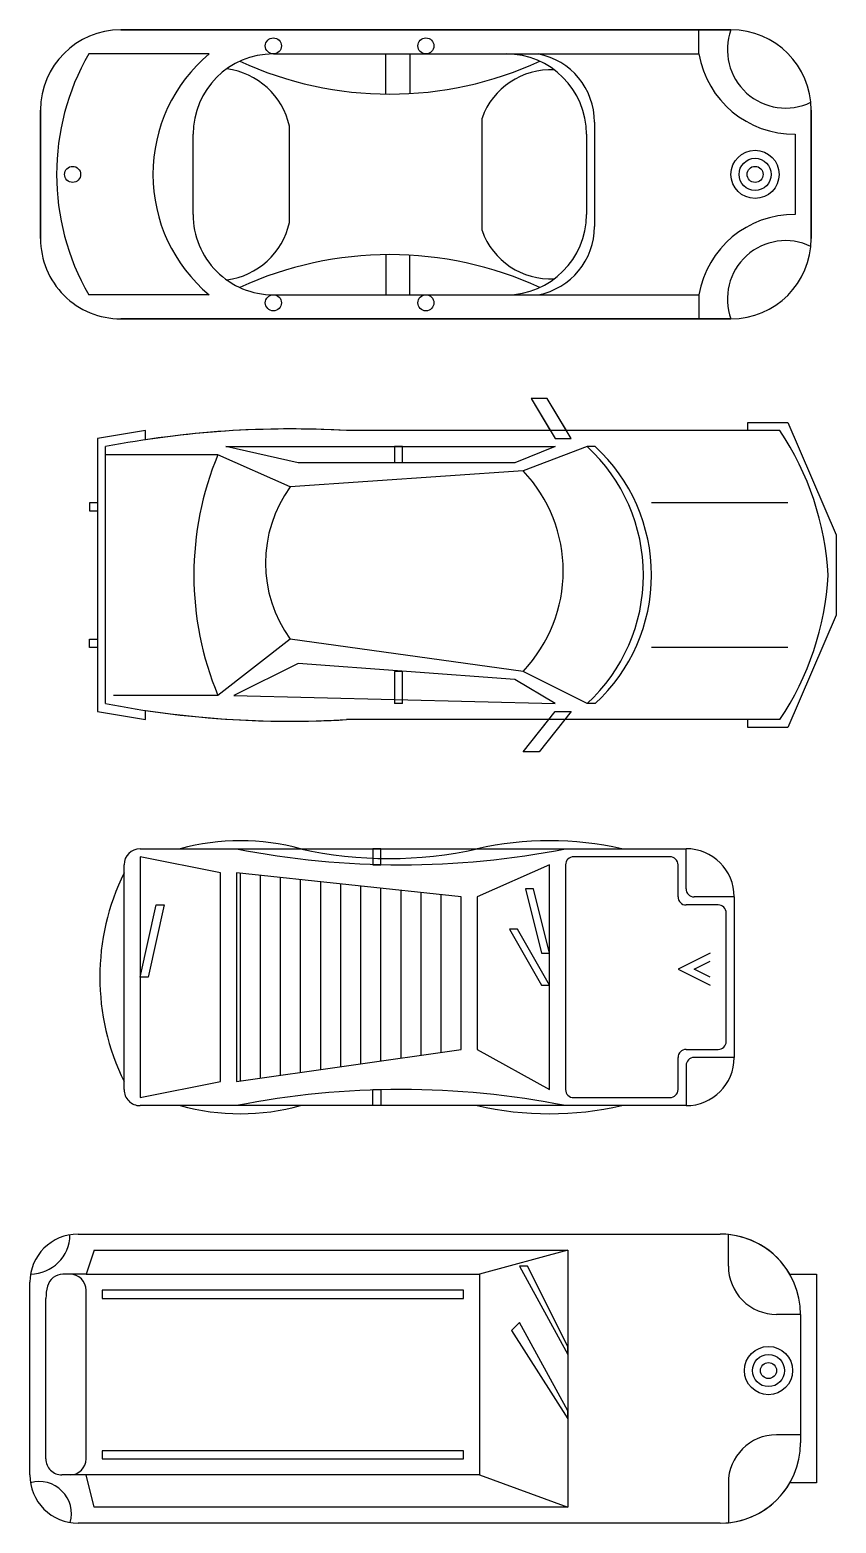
# Model space of a CAD drawing. Header units: millimetres. Extents: x -21385 to 341565, y -192336 to 174804.
# Drawn here: x -8781 to -3759, y 1211 to 10511 of the extents above; entities that cross this region are included whole.
import ezdxf

# ---------------------------------------------------------------- set-up
doc = ezdxf.new("R2010")
doc.units = ezdxf.units.MM

# ---------------------------------------------------------------- blocks, each defined once
blk = doc.blocks.new('car08')
at = {"color": 0, "linetype": 'ByBlock', "lineweight": -2}
for p, q in [((-400, 4942), (400, 4942)), ((400, 4942), (-400, 4942)), ((-250, 4842), (250, 4842)), ((-900, 642), (-900, 4442)), ((-900, 4442), (-900, 642)), ((900, 4442), (900, 642)), ((900, 642), (900, 4442)), ((-750, 4242), (-900, 4242)), ((-750, 1592), (-750, 4242)), ((750, 1592), (750, 4242)), ((750, 4242), (900, 4242)), ((-325, 3592), (325, 3592)), ((-250, 3542), (250, 3542)), ((350, 2892), (-350, 2892)), ((-750, 2442), (-503.4, 2442)), ((750, 2442), (503.4, 2442)), ((-500, 2292), (-750, 2292)), ((500, 2292), (750, 2292)), ((300, 1692), (-300, 1692)), ((-750, 1192), (-750, 442)), ((750, 1192), (750, 442)), ((250, 1092), (-250, 1092)), ((400, 142), (-400, 142)), ((-400, 142), (400, 142))]:
    blk.add_line(p, q, dxfattribs=at)
for centre, radius in [((0, 4592), 150), ((0, 4592), 100), ((0, 4592), 50), ((-800, 2542), 50), ((800, 2542), 50), ((-800, 1592), 50), ((800, 1592), 50), ((0, 342), 50)]:
    blk.add_circle(centre, radius, dxfattribs=at)
for centre, radius, start, end in [((-400, 4442), 500, 90, 180), ((-400, 4442), 500, 90, 180), ((-775, 4782), 362.2, 249.8142, 25.79071), ((400, 4442), 500, 0, 90), ((400, 4442), 500, 0, 90), ((775, 4782), 362.2, 154.20929, 290.1858), ((-853.7, 4836.8), 603.7, 279.89001, 0.49885), ((853.7, 4836.8), 603.7, 179.50115, 260.10999), ((-325, 3159.1), 432.9, 90, 169.015), ((-250, 3042), 500, 90, 180), ((250, 3042), 500, 0, 90), ((325, 3159.1), 432.9, 10.985, 90), ((-200, 3317), 450.7, 176.82017, 250.55997), ((200, 3317), 450.7, 289.44003, 3.17983), ((-2737.5, 2317), 2237.6, 335.32571, 24.67429), ((2737.5, 2317), 2237.6, 155.32571, 204.67429), ((-200, 1242), 461, 102.52881, 172.55878), ((200, 1242), 461, 7.44122, 77.47119), ((-250, 1592), 500, 180, 270), ((250, 1592), 500, 270, 0), ((0, 1820.6), 978.6, 219.96621, 320.03379), ((-400, 642), 500, 180, 270), ((-400, 642), 500, 180, 270), ((400, 642), 500, 270, 0), ((400, 642), 500, 270, 0), ((0, 1748.3), 1506.2, 240.13717, 299.86283)]:
    blk.add_arc(centre, radius, start, end, dxfattribs=at)
blk = doc.blocks.new('car09')
at = {"color": 0, "linetype": 'ByBlock', "lineweight": -2}
for p, q in [((-954.3, 4796.8), (-254.3, 5096.8)), ((-954.3, 4796.8), (-254.3, 5096.8)), ((-254.3, 5096.8), (245.7, 5096.8)), ((-254.3, 5096.8), (245.7, 5096.8)), ((245.7, 5096.8), (945.7, 4796.8)), ((245.7, 5096.8), (945.7, 4796.8)), ((-954.3, 4546.8), (-954.3, 4796.8)), ((-954.3, 4546.8), (-954.3, 4796.8)), ((-904.3, 4746.8), (-904.3, 2046.8)), ((-454.3, 4796.8), (-454.3, 3946.8)), ((445.7, 4796.8), (445.7, 3946.8)), ((895.7, 4746.8), (895.7, 2046.8)), ((945.7, 4796.8), (945.7, 4546.8)), ((945.7, 4796.8), (945.7, 4546.8)), ((-904.3, 4546.8), (-954.3, 4546.8)), ((-904.3, 4546.8), (-954.3, 4546.8)), ((-904.3, 4546.8), (-904.3, 3416.8)), ((945.7, 4546.8), (895.7, 4546.8)), ((895.7, 4546.8), (895.7, 3406.8)), ((945.7, 4546.8), (895.7, 4546.8)), ((-804.3, 3596.8), (-804.3, 3546.8)), ((-804.3, 3546.8), (-654.3, 3146.8)), ((795.7, 3546.8), (595.7, 3146.8)), ((795.7, 3596.8), (795.7, 3546.8)), ((-854.3, 3446.8), (-1104.2, 3296.8)), ((-854.3, 3346.8), (-854.3, 3446.8)), ((845.7, 3346.8), (845.7, 3446.8)), ((845.7, 3446.8), (1095.7, 3246.8)), ((-904.3, 3416.8), (-1104.2, 3296.8)), ((895.7, 3406.8), (1095.7, 3246.8)), ((-1104.2, 3196.8), (-854.3, 3346.8)), ((-1104.2, 3196.8), (-904.3, 3316.8)), ((-1104.2, 3296.8), (-1104.2, 3196.8)), ((-1104.2, 3296.8), (-1104.2, 3196.8)), ((-904.3, 3316.8), (-904.3, 2046.8)), ((-804.3, 1296.8), (-804.3, 3346.8)), ((-804.3, 3346.8), (-704.3, 3096.8)), ((795.7, 3346.8), (645.7, 3096.8)), ((745.7, 1346.8), (795.7, 3346.8)), ((1095.7, 3146.8), (845.7, 3346.8)), ((1095.7, 3146.8), (895.7, 3306.8)), ((895.7, 3306.8), (895.7, 2046.8)), ((1095.7, 3246.8), (1095.7, 3146.8)), ((1095.7, 3246.8), (1095.7, 3146.8)), ((-704.3, 3096.8), (-704.3, 1746.8)), ((-654.3, 3146.8), (-554.3, 1696.8)), ((595.7, 3146.8), (395.7, 1696.8)), ((645.7, 3096.8), (545.7, 1746.8)), ((-804.3, 2396.8), (-804.3, 2346.8)), ((-704.3, 2396.8), (-804.3, 2396.8)), ((-804.3, 2346.8), (-704.3, 2346.8)), ((595.7, 2396.8), (595.7, 2346.8)), ((795.7, 2396.8), (595.7, 2396.8)), ((595.7, 2346.8), (795.7, 2346.8)), ((795.7, 2396.8), (795.7, 2346.8)), ((-704.3, 1746.8), (-804.3, 1296.8)), ((-554.3, 1696.8), (-754.3, 1246.8)), ((395.7, 1696.8), (745.7, 1246.8)), ((545.7, 1746.8), (745.7, 1346.8)), ((-754.3, 1246.8), (-754.3, 546.8)), ((745.7, 1246.8), (745.7, 596.8)), ((-904.3, 796.8), (-854.3, 496.8)), ((-847.2, 796.8), (-904.3, 796.8)), ((-904.3, 796.8), (-854.3, 496.8)), ((-854.3, 796.8), (-904.3, 796.8)), ((895.7, 796.8), (838.7, 796.8)), ((845.7, 496.8), (895.7, 796.8)), ((845.7, 496.8), (895.7, 796.8)), ((895.7, 796.8), (845.7, 796.8)), ((-854.3, 496.8), (-454.3, 496.8)), ((-854.3, 496.8), (845.7, 496.8)), ((795.7, 546.8), (-804.3, 546.8)), ((-454.3, 496.8), (-454.3, 446.8)), ((-454.3, 496.8), (-454.3, 446.8)), ((-404.3, 446.8), (-404.3, 496.8)), ((-404.3, 446.8), (-404.3, 496.8)), ((-404.3, 496.8), (395.7, 496.8)), ((395.7, 446.8), (395.7, 496.8)), ((395.7, 446.8), (395.7, 496.8)), ((445.7, 496.8), (445.7, 446.8)), ((445.7, 496.8), (445.7, 446.8)), ((445.7, 496.8), (845.7, 496.8)), ((-454.3, 446.8), (-404.3, 446.8)), ((-454.3, 446.8), (-404.3, 446.8)), ((445.7, 446.8), (395.7, 446.8)), ((445.7, 446.8), (395.7, 446.8))]:
    blk.add_line(p, q, dxfattribs=at)
for centre, radius, start, end in [((95.7, 3246.8), 1802.8, 93.17983, 123.69007), ((-104.3, 3246.8), 1802.8, 56.30993, 86.82017), ((-4.3, 2857.5), 1089.3, 42.74124, 137.25876), ((-4.3, 2807.5), 1089.3, 42.74124, 137.25876), ((-29.3, 2491.8), 905.3, 46.34262, 133.65738), ((5145.7, 1696.8), 6060.1, 176.68906, 188.54071), ((5145.7, 1696.8), 6060.1, 176.68906, 190.93909), ((-5154.2, 1696.8), 6060.1, 349.06091, 3.31094), ((-5154.2, 1696.8), 6060.1, 351.45929, 3.31094), ((-79.3, 2355.1), 811.8, 234.18884, 305.81116), ((-4.3, 3046.8), 1950, 247.38014, 292.61986)]:
    blk.add_arc(centre, radius, start, end, dxfattribs=at)
blk = doc.blocks.new('car10')
at = {"color": 0, "linetype": 'ByBlock', "lineweight": -2}
for p, q in [((-500, 4462.1), (-500, 4212.1)), ((-500, 4462.1), (500, 4462.1)), ((-500, 4462.1), (500, 4462.1)), ((400, 4412.1), (-400, 4412.1)), ((500, 4462.1), (500, 4212.1)), ((-450, 4362.1), (-450, 4162.1)), ((-150, 4312.1), (-50, 4112.1)), ((-50, 4212.1), (-100, 4312.1)), ((0, 4312.1), (-50, 4212.1)), ((-50, 4112.1), (50, 4312.1)), ((450, 4162.1), (450, 4362.1)), ((-550, 4162.1), (-800, 4162.1)), ((-800, 762.1), (-800, 4162.1)), ((-800, 3762.1), (-800, 4162.1)), ((-500, 4112.1), (-700, 4112.1)), ((700, 4112.1), (500, 4112.1)), ((550, 4162.1), (800, 4162.1)), ((800, 4162.1), (800, 3762.1)), ((800, 4162.1), (800, 762.1)), ((-750, 4062.1), (-750, 3462.1)), ((750, 3462.1), (750, 4062.1)), ((-700, 3412.1), (700, 3412.1)), ((700, 3312.1), (-700, 3312.1)), ((-700, 3312.1), (-500, 2862.1)), ((-150, 3312.1), (-550, 3212.1)), ((-550, 3162.1), (-150, 3262.1)), ((50, 3312.1), (-300, 3112.1)), ((-300, 3062.1), (50, 3262.1)), ((-150, 3262.1), (-150, 3312.1)), ((50, 3262.1), (50, 3312.1)), ((450, 2862.1), (700, 3312.1)), ((-550, 3212.1), (-550, 3162.1)), ((-300, 3112.1), (-300, 3062.1)), ((-800, 1762.1), (-800, 2862.1)), ((-500, 2862.1), (450, 2862.1)), ((800, 2862.1), (800, 1762.1)), ((-500, 2762.1), (-650, 1362.1)), ((450, 2762.1), (-500, 2762.1)), ((450, 2762.1), (-500, 2762.1)), ((650, 1362.1), (450, 2762.1)), ((467.9, 2637.1), (-513.4, 2637.1)), ((485.7, 2512.1), (-526.8, 2512.1)), ((503.6, 2387.1), (-540.2, 2387.1)), ((-800, 2262.1), (-800, 2212.1)), ((-700, 2262.1), (-800, 2262.1)), ((-700, 2212.1), (-700, 2262.1)), ((521.4, 2262.1), (-553.6, 2262.1)), ((700, 2212.1), (700, 2262.1)), ((700, 2262.1), (800, 2262.1)), ((800, 2262.1), (800, 2212.1)), ((-800, 2212.1), (-700, 2212.1)), ((800, 2212.1), (700, 2212.1)), ((539.3, 2137.1), (-567, 2137.1)), ((557.1, 2012.1), (-580.4, 2012.1)), ((575, 1887.1), (-593.7, 1887.1)), ((592.9, 1762.1), (-607.1, 1762.1)), ((610.7, 1637.1), (-620.5, 1637.1)), ((628.6, 1512.1), (-633.9, 1512.1)), ((-650, 1362.1), (650, 1362.1)), ((646.4, 1387.1), (-647.3, 1387.1)), ((-650, 1262.1), (-750, 762.1)), ((650, 1262.1), (-650, 1262.1)), ((750, 762.1), (650, 1262.1)), ((-800, 762.1), (-800, 1012.1)), ((800, 1012.1), (800, 762.1)), ((-450, 912.1), (0, 812.1)), ((-450, 862.1), (-450, 912.1)), ((0, 762.1), (-450, 862.1)), ((-750, 762.1), (750, 762.1)), ((0, 812.1), (0, 762.1)), ((700, 662.1), (-700, 662.1)), ((-650, 662.1), (-700, 662.1)), ((700, 662.1), (650, 662.1))]:
    blk.add_line(p, q, dxfattribs=at)
for centre, radius, start, end in [((-500, 4162.1), 300, 90, 180), ((-500, 4162.1), 300, 90, 180), ((-400, 4362.1), 50, 90, 180), ((400, 4362.1), 50, 0, 90), ((500, 4162.1), 300, 0, 90), ((500, 4162.1), 300, 0, 90), ((-550, 4212.1), 50, 270, 0), ((550, 4212.1), 50, 180, 270), ((-700, 4062.1), 50, 90, 180), ((-500, 4162.1), 50, 270, 0), ((500, 4162.1), 50, 180, 270), ((700, 4062.1), 50, 0, 90), ((1200, 3312.1), 2050, 167.31962, 192.68038), ((1200, 3312.1), 2050, 167.31962, 192.68038), ((-1200, 3312.1), 2050, 347.31962, 12.68038), ((-1200, 3312.1), 2050, 347.31962, 12.68038), ((-700, 3462.1), 50, 180, 270), ((700, 3462.1), 50, 270, 0), ((-5975, 2387.1), 5275.5, 348.79657, 11.20343), ((5975, 2387.1), 5275.5, 168.79657, 191.20343), ((-3244.4, 2312.1), 2505.6, 347.31962, 12.68038), ((575, 1387.1), 1425.2, 164.74488, 195.25512), ((575, 1387.1), 1425.2, 164.74488, 195.25512), ((-575, 1387.1), 1425.2, 344.74488, 15.25512), ((-575, 1387.1), 1425.2, 344.74488, 15.25512), ((-700, 762.1), 100, 180, 270), ((-700, 762.1), 100, 180, 270), ((700, 762.1), 100, 270, 0), ((700, 762.1), 100, 270, 0), ((0, 1987.1), 1475.8, 243.869, 296.131), ((0, 1987.1), 1475.8, 243.869, 296.131)]:
    blk.add_arc(centre, radius, start, end, dxfattribs=at)
blk = doc.blocks.new('car11')
at = {"color": 0, "linetype": 'ByBlock', "lineweight": -2}
for p, q in [((-650, 4975.6), (650, 4975.6)), ((-650, 4808.6), (-650, 4975.6)), ((-650, 4808.6), (-650, 4975.6)), ((-650, 4975.6), (650, 4975.6)), ((650, 4975.6), (650, 4808.6)), ((650, 4975.6), (650, 4808.6)), ((-400, 4875.6), (-400, 4725.6)), ((-400, 4875.6), (400, 4875.6)), ((350, 4875.6), (350, 4725.6)), ((-700, 4425.6), (-900, 4425.6)), ((-900, 375.6), (-900, 4375.6)), ((-900, 375.6), (-900, 4375.6)), ((650, 4425.6), (900, 4425.6)), ((900, 4375.6), (900, 375.6)), ((900, 4375.6), (900, 375.6)), ((-800, 3425.6), (-650, 2875.6)), ((-800, 475.6), (-800, 3425.6)), ((-800, 3425.6), (800, 3425.6)), ((-700, 3125.6), (-150, 3425.6)), ((-200, 3425.6), (-700, 3175.6)), ((200, 3425.6), (-350, 3125.6)), ((-300, 3075.6), (250, 3425.6)), ((-150, 3425.6), (-200, 3425.6)), ((250, 3425.6), (200, 3425.6)), ((600, 2875.6), (800, 3425.6)), ((800, 3425.6), (800, 475.6)), ((-700, 3175.6), (-700, 3125.6)), ((-350, 3125.6), (-300, 3075.6)), ((-650, 425.6), (-650, 2875.6)), ((-650, 2875.6), (600, 2875.6)), ((600, 2875.6), (600, 425.6)), ((-500, 2775.6), (-550, 2775.6)), ((-550, 2775.6), (-550, 525.6)), ((-500, 525.6), (-500, 2775.6)), ((500, 2775.6), (450, 2775.6)), ((450, 2775.6), (450, 525.6)), ((500, 525.6), (500, 2775.6)), ((-800, 475.6), (-650, 425.6)), ((-550, 525.6), (-500, 525.6)), ((450, 525.6), (500, 525.6)), ((800, 475.6), (600, 425.6)), ((-650, 425.6), (-650, 325.6)), ((500, 425.6), (-550, 425.6)), ((600, 425.6), (600, 325.6)), ((-650, 325.6), (-650, 282)), ((600, 325.6), (600, 275.6)), ((500, 175.6), (-500, 175.6)), ((600, 75.6), (-600, 75.6)), ((600, 75.6), (-600, 75.6))]:
    blk.add_line(p, q, dxfattribs=at)
for radius in [150, 100, 50]:
    blk.add_circle((-50, 4675.6), radius, dxfattribs=at)
for centre, radius, start, end in [((-400, 4375.6), 500, 90, 180), ((400, 4375.6), 500, 0, 90), ((-400, 4375.6), 500, 120, 180), ((400, 4375.6), 500, 0, 60), ((-700, 4725.6), 300, 270, 0), ((650, 4725.6), 300, 180, 270), ((-600, 375.6), 300, 180, 270), ((-600, 375.6), 300, 180, 270), ((-550, 325.6), 100, 90, 180), ((500, 325.6), 100, 0, 90), ((600, 375.6), 300, 270, 0), ((600, 375.6), 300, 270, 0), ((-900, 75.6), 250, 0.96307, 89.03693), ((-550, 282), 100, 180, 255.52249), ((841.7, 133.9), 200.3, 74.26462, 195.73538), ((500, 275.6), 100, 270, 0), ((-500, 475.6), 300, 255.52249, 270)]:
    blk.add_arc(centre, radius, start, end, dxfattribs=at)

msp = doc.modelspace()

# ---------------------------------------------------------------- block references
at = {"rotation": 270}
for name, p in [('car08', (-8856.2, 9611.2)), ('car09', (-8856.2, 7111.2)), ('car10', (-8856.2, 4611.2)), ('car11', (-8856.2, 2111.2))]:
    msp.add_blockref(name, p, dxfattribs=at)

doc.saveas('drawing.dxf')
